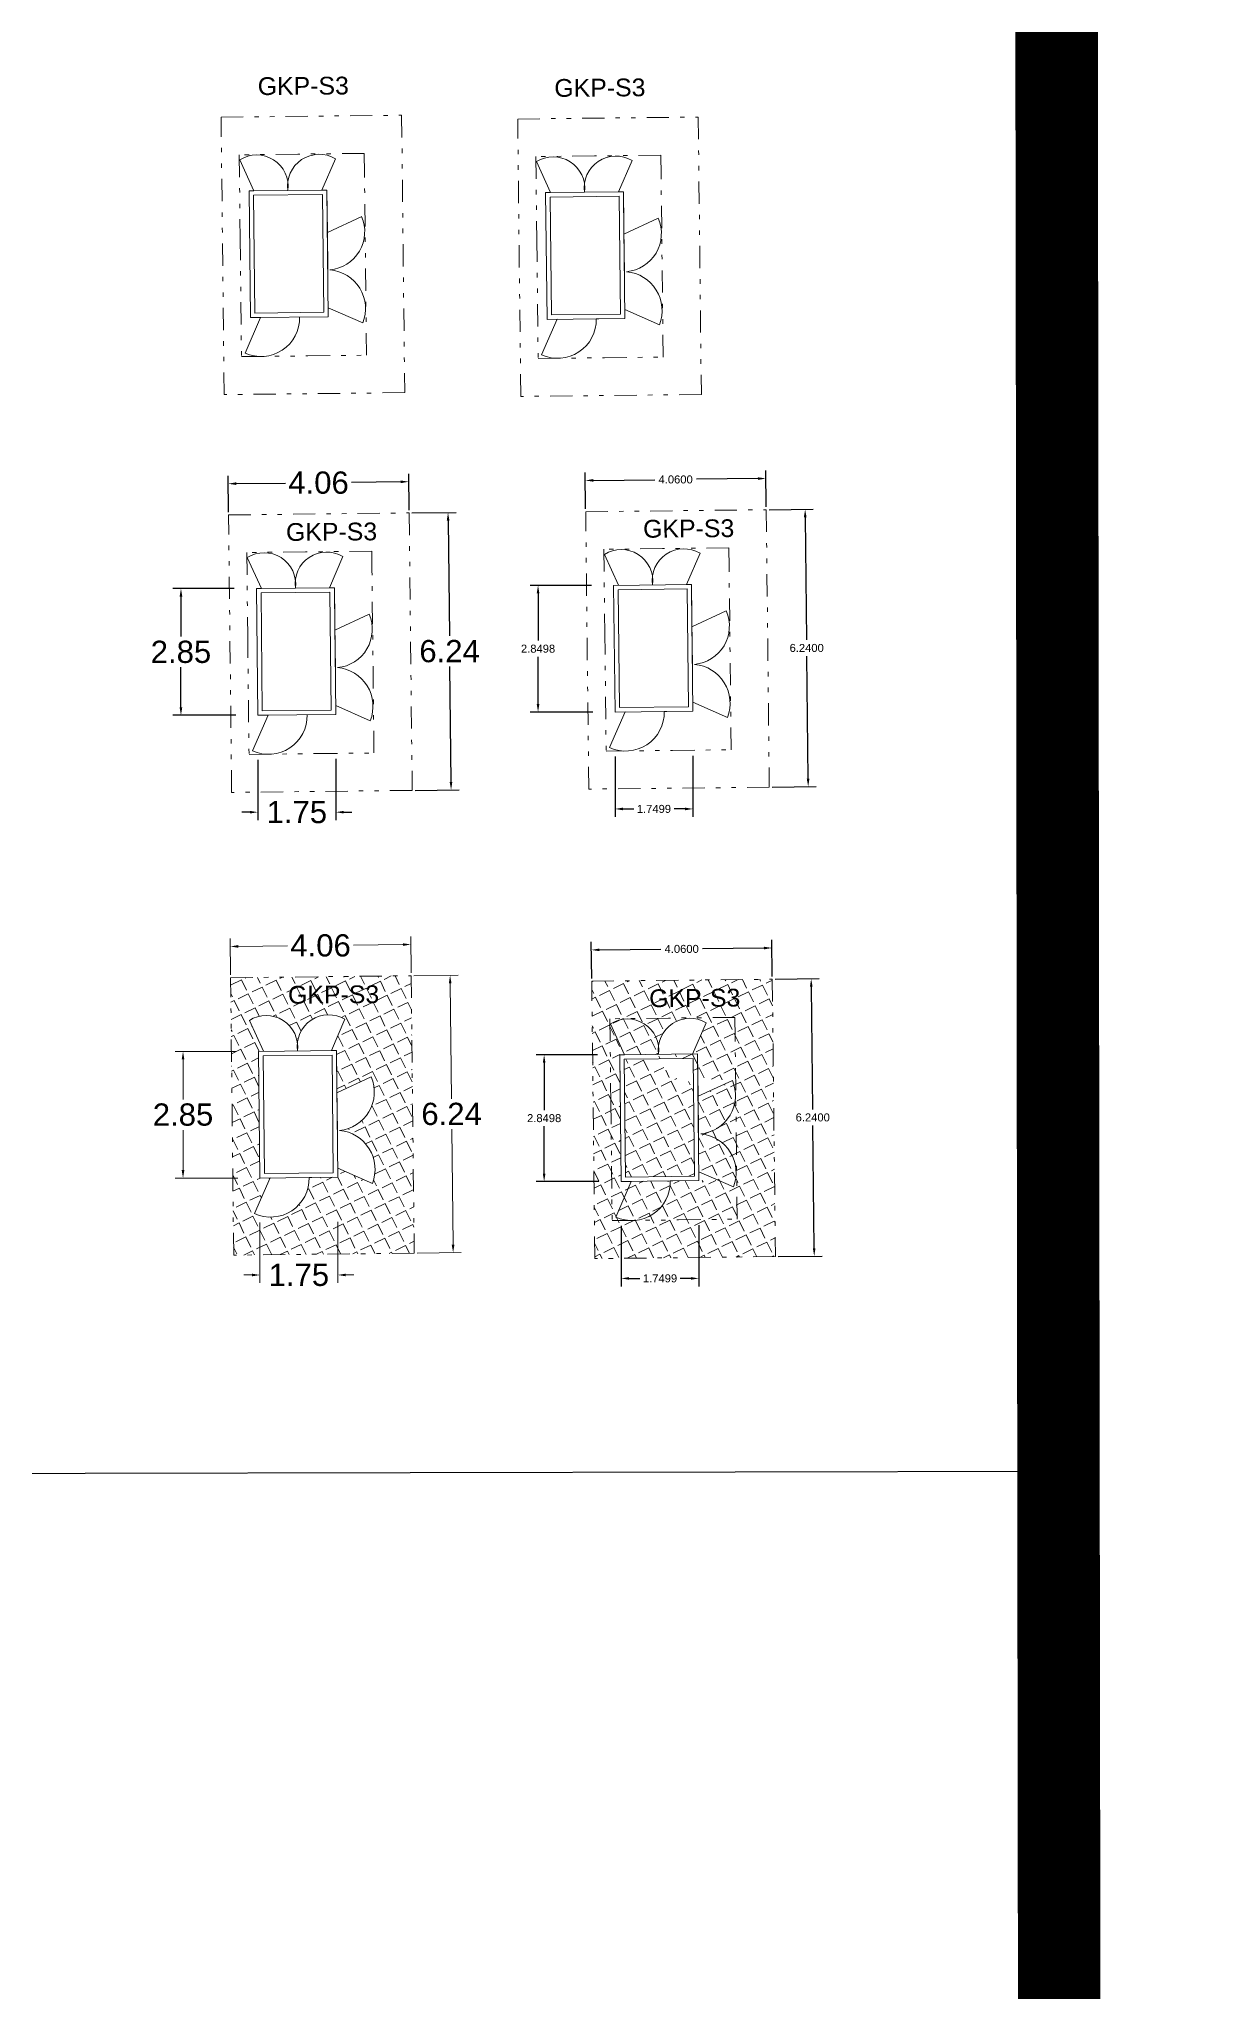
# Model space of a CAD drawing. Header units: metres. Extents: x 342 to 10732, y 11 to 2199.
# Drawn here: x 602.98 to 629.12, y 143.37 to 187.3 of the extents above; entities that cross this region are included whole.
import ezdxf

# ---------------------------------------------------------------- set-up
doc = ezdxf.new("R2010")
doc.units = ezdxf.units.M
doc.linetypes.add('DASHED', pattern=[0.75, 0.5, -0.25])
doc.linetypes.add('DIVIDE', pattern=[1.25, 0.5, -0.25, 0, -0.25, 0, -0.25])
doc.layers.get('Defpoints').update_dxf_attribs({"lineweight": 5})
for name, color, linetype, lineweight in [('01 - Bestaande kabel', 125, 'Continuous', 0), ('01 - Mantelbuis', 6, 'Continuous', 0), ('Aansluiting LS K09', 104, 'DASHED', 0), ('AKA', 7, 'Continuous', 0), ('DEUR', 253, 'Continuous', 0)]:
    doc.layers.add(name, color=color, linetype=linetype, lineweight=lineweight)
doc.layers.add('01 - Station', color=7, linetype='Continuous')
doc.styles.get("Standard").update_dxf_attribs({"font": 'arial.ttf'})
doc.styles.add('TM-0.5', font='', dxfattribs={"height": 0.5})
doc.styles.get('TM-0.5').set_extended_font_data('Arial Nova Light')
doc.dimstyles.get("Standard").update_dxf_attribs({"dimtxt": 0.18, "dimasz": 0.18, "dimexe": 0.18, "dimexo": 0.0625, "dimgap": 0.09, "dimtad": 0, "dimtih": 1, "dimtoh": 1, "dimdec": 4, "dimzin": 0, "dimdsep": 46, "dimtxsty": 'Standard', "dimcen": 0.09, "dimadec": 0, "dimazin": 0, "dimtfac": 1, "dimtdec": 4, "dimtofl": 0, "dimtmove": 0, "dimatfit": 3, "dimfxl": 1, "dimtolj": 1, "dimtzin": 0, "dimarcsym": 0})
pattern_1 = [(206, (0, 0), (0.15310112, -0.31390382), [0.254, -0.09525]), (296, (0, 0), (0.31390382, 0.15310112), [0.254, -0.09525])]

# ---------------------------------------------------------------- blocks, each defined once
blk = doc.blocks.new('AKA-GKP-S3 exc. afm.')
at = {"layer": 'AKA', "color": 114, "linetype": 'DIVIDE', "lineweight": 0, "true_color": 0x139b48}
blk.add_lwpolyline([(1.827, 3.058), (1.895, -3.182), (-2.164, -3.226), (-2.233, 3.013), (1.827, 3.058)], dxfattribs=at)
at = {"layer": 'AKA', "linetype": 'DIVIDE', "lineweight": 0}
blk.add_lwpolyline([(1.036, -2.341), (0.991, 1.755), (0.986, 2.199), (-0.505, 2.183), (-1.824, 2.168), (-1.803, 0.3), (-1.774, -2.372), (-0.281, -2.355)], close=True, dxfattribs=at)
at = {"layer": 'AKA', "linetype": 'Continuous', "lineweight": 0}
for points in [[(0.145, 1.376), (0.177, -1.473), (-1.573, -1.493), (-1.605, 1.357)], [(0.046, 1.275), (0.076, -1.375), (-1.474, -1.392), (-1.504, 1.258)]]:
    blk.add_lwpolyline(points, close=True, dxfattribs=at)
for points in [[(-1.605, 1.357), (-1.495, 1.358)], [(0.145, 1.376), (0.035, 1.375)], [(0.145, 1.376), (0.156, 0.423)], [(0.177, -1.473), (0.174, -1.273)], [(-1.573, -1.493), (-1.343, -1.49)], [(0.177, -1.473), (-0.468, -1.481)]]:
    blk.add_lwpolyline(points, dxfattribs=at)
at = {"layer": 'DEUR', "linetype": 'Continuous', "lineweight": 0}
for points in [[(-1.495, 1.358), (-1.812, 2.054)], [(0.337, 2.078), (0.035, 1.375)], [(0.156, 0.423), (0.928, 0.781)], [(0.156, 0.423), (0.168, -0.424)], [(0.174, -1.273), (0.953, -1.614)], [(-1.343, -1.49), (-1.695, -2.292)]]:
    blk.add_lwpolyline(points, dxfattribs=at)
for centre, radius, start, end in [((-1.434, 1.454), 0.71, 352.9571, 122.1897), ((-0.028, 1.469), 0.71, 59.0759, 188.3085), ((0.133, 0.44), 0.864, 275.4824, 23.2239), ((0.136, -1.294), 0.878, 338.6514, 84.7677), ((-1.335, -1.504), 0.866, 245.4477, 1.5154)]:
    blk.add_arc(centre, radius, start, end, dxfattribs=at)
at = {"lineweight": 0, "insert": (-1.411, 3.911), "char_height": 0.4, "attachment_point": 1, "rotation": 0.4248, "style": 'TM-0.5'}
blk.add_mtext_dynamic_manual_height_columns('GKP-S3', width=5.58023, gutter_width=6.043, heights=[0], dxfattribs=at)
blk = doc.blocks.new('*D135')
at = {"color": 0, "lineweight": -2, "transparency": 16777216}
for p, q in [((615.927, 171.161), (615.927, 169.802)), ((617.676, 171.18), (617.676, 169.802)), ((616.107, 169.982), (616.346, 169.982)), ((617.496, 169.982), (617.257, 169.982))]:
    blk.add_line(p, q, dxfattribs=at)
at = {"color": 0, "transparency": 16777216}
for points in [[(616.107, 170.012), (616.107, 169.952), (615.927, 169.982)], [(617.496, 170.012), (617.496, 169.952), (617.676, 169.982)]]:
    blk.add_solid(points, dxfattribs=at)
at = {"layer": 'Defpoints', "color": 0, "transparency": 16777216}
for p in [(617.676, 172.18), (615.927, 172.161), (617.676, 169.982)]:
    blk.add_point(p, dxfattribs=at)
at = {"color": 0, "transparency": 16777216, "insert": (616.801, 169.982), "char_height": 0.18, "attachment_point": 5}
blk.add_mtext('\\A1;1.7499', dxfattribs=at)
blk = doc.blocks.new('*D136')
at = {"color": 0, "lineweight": -2, "transparency": 16777216}
for p, q in [((615.395, 175.011), (614.016, 175.011)), ((614.196, 174.831), (614.196, 173.768)), ((614.196, 172.341), (614.196, 173.404)), ((615.427, 172.161), (614.016, 172.161))]:
    blk.add_line(p, q, dxfattribs=at)
at = {"color": 0, "transparency": 16777216}
for points in [[(614.166, 174.831), (614.226, 174.831), (614.196, 175.011)], [(614.166, 172.341), (614.226, 172.341), (614.196, 172.161)]]:
    blk.add_solid(points, dxfattribs=at)
at = {"layer": 'Defpoints', "color": 0, "transparency": 16777216}
for p in [(614.196, 175.011), (615.895, 175.011), (615.927, 172.161)]:
    blk.add_point(p, dxfattribs=at)
at = {"color": 0, "transparency": 16777216, "insert": (614.196, 173.586), "char_height": 0.18, "attachment_point": 5}
blk.add_mtext('\\A1;2.8498', dxfattribs=at)
blk = doc.blocks.new('*D137')
at = {"layer": '01 - Station', "color": 0, "lineweight": -2, "transparency": 16777216}
for p, q in [((615.266, 176.73), (615.257, 177.55)), ((619.326, 176.774), (619.317, 177.594)), ((615.439, 177.372), (616.822, 177.387)), ((619.139, 177.412), (617.756, 177.397))]:
    blk.add_line(p, q, dxfattribs=at)
at = {"layer": '01 - Station', "color": 0, "transparency": 16777216}
for points in [[(615.439, 177.402), (615.439, 177.342), (615.259, 177.37)], [(619.138, 177.442), (619.139, 177.382), (619.319, 177.414)]]:
    blk.add_solid(points, dxfattribs=at)
at = {"layer": 'Defpoints', "color": 0, "transparency": 16777216}
for p in [(619.319, 177.414), (615.267, 176.667), (619.326, 176.712)]:
    blk.add_point(p, dxfattribs=at)
at = {"layer": '01 - Station', "color": 0, "transparency": 16777216, "insert": (617.289, 177.392), "char_height": 0.18, "attachment_point": 5}
blk.add_mtext('\\A1;4.0600', dxfattribs=at)
blk = doc.blocks.new('*D138')
at = {"layer": '01 - Station', "color": 0, "lineweight": -2, "transparency": 16777216}
for p, q in [((619.389, 176.713), (620.38, 176.724)), ((620.202, 176.542), (620.233, 173.784)), ((620.267, 170.662), (620.237, 173.42)), ((619.458, 170.473), (620.449, 170.484))]:
    blk.add_line(p, q, dxfattribs=at)
at = {"layer": '01 - Station', "color": 0, "transparency": 16777216}
for points in [[(620.232, 176.542), (620.172, 176.541), (620.2, 176.722)], [(620.297, 170.662), (620.237, 170.662), (620.269, 170.482)]]:
    blk.add_solid(points, dxfattribs=at)
at = {"layer": 'Defpoints', "color": 0, "transparency": 16777216}
for p in [(619.326, 176.712), (619.395, 170.472), (620.269, 170.482)]:
    blk.add_point(p, dxfattribs=at)
at = {"layer": '01 - Station', "color": 0, "transparency": 16777216, "insert": (620.235, 173.602), "char_height": 0.18, "attachment_point": 5}
blk.add_mtext('\\A1;6.2400', dxfattribs=at)
blk = doc.blocks.new('*D72')
at = {"color": 0, "lineweight": -2, "transparency": 16777216}
for p, q in [((310.029, 145.865), (310.029, 144.506)), ((311.779, 145.885), (311.779, 144.506)), ((309.849, 144.686), (309.669, 144.686)), ((311.959, 144.686), (312.139, 144.686))]:
    blk.add_line(p, q, dxfattribs=at)
at = {"color": 0, "transparency": 16777216}
for points in [[(309.849, 144.716), (309.849, 144.656), (310.029, 144.686)], [(311.959, 144.716), (311.959, 144.656), (311.779, 144.686)]]:
    blk.add_solid(points, dxfattribs=at)
at = {"layer": 'Defpoints', "color": 0, "transparency": 16777216}
for p in [(310.029, 146.865), (311.779, 146.885), (311.779, 144.686)]:
    blk.add_point(p, dxfattribs=at)
at = {"color": 0, "lineweight": 0, "transparency": 16777216, "insert": (310.904, 144.686), "char_height": 0.5, "attachment_point": 5, "style": 'TM-0.5'}
blk.add_mtext('\\A1;1.75', dxfattribs=at)
blk = doc.blocks.new('*D71')
at = {"color": 0, "lineweight": -2, "transparency": 16777216}
for p, q in [((309.498, 149.715), (308.119, 149.715)), ((308.299, 149.535), (308.299, 148.635)), ((308.299, 147.045), (308.299, 147.946)), ((309.529, 146.865), (308.119, 146.865))]:
    blk.add_line(p, q, dxfattribs=at)
at = {"color": 0, "transparency": 16777216}
for points in [[(308.269, 149.535), (308.329, 149.535), (308.299, 149.715)], [(308.269, 147.045), (308.329, 147.045), (308.299, 146.865)]]:
    blk.add_solid(points, dxfattribs=at)
at = {"layer": 'Defpoints', "color": 0, "transparency": 16777216}
for p in [(308.299, 149.715), (309.998, 149.715), (310.029, 146.865)]:
    blk.add_point(p, dxfattribs=at)
at = {"color": 0, "lineweight": 0, "transparency": 16777216, "insert": (308.299, 148.29), "char_height": 0.5, "attachment_point": 5, "style": 'TM-0.5'}
blk.add_mtext('\\A1;2.85', dxfattribs=at)
blk = doc.blocks.new('*D70')
at = {"layer": '01 - Station', "color": 0, "lineweight": -2, "transparency": 16777216}
for p, q in [((309.369, 151.434), (309.36, 152.254)), ((309.542, 152.076), (310.647, 152.088)), ((313.242, 152.117), (312.136, 152.105)), ((313.429, 151.479), (313.42, 152.299))]:
    blk.add_line(p, q, dxfattribs=at)
at = {"layer": '01 - Station', "color": 0, "transparency": 16777216}
for points in [[(309.541, 152.106), (309.542, 152.046), (309.362, 152.074)], [(313.241, 152.147), (313.242, 152.087), (313.422, 152.119)]]:
    blk.add_solid(points, dxfattribs=at)
at = {"layer": 'Defpoints', "color": 0, "transparency": 16777216}
for p in [(313.422, 152.119), (309.37, 151.372), (313.429, 151.416)]:
    blk.add_point(p, dxfattribs=at)
at = {"layer": '01 - Station', "color": 0, "lineweight": 0, "transparency": 16777216, "insert": (311.392, 152.096), "char_height": 0.5, "attachment_point": 5, "style": 'TM-0.5'}
blk.add_mtext('\\A1;4.06', dxfattribs=at)
blk = doc.blocks.new('*D69')
at = {"layer": '01 - Station', "color": 0, "lineweight": -2, "transparency": 16777216}
for p, q in [((313.492, 151.417), (314.483, 151.428)), ((314.305, 151.246), (314.334, 148.65)), ((314.37, 145.366), (314.341, 147.962)), ((313.561, 145.177), (314.552, 145.188))]:
    blk.add_line(p, q, dxfattribs=at)
at = {"layer": '01 - Station', "color": 0, "transparency": 16777216}
for points in [[(314.335, 151.246), (314.275, 151.246), (314.303, 151.426)], [(314.4, 145.367), (314.34, 145.366), (314.372, 145.186)]]:
    blk.add_solid(points, dxfattribs=at)
at = {"layer": 'Defpoints', "color": 0, "transparency": 16777216}
for p in [(313.429, 151.416), (313.498, 145.177), (314.372, 145.186)]:
    blk.add_point(p, dxfattribs=at)
at = {"layer": '01 - Station', "color": 0, "lineweight": 0, "transparency": 16777216, "insert": (314.338, 148.306), "char_height": 0.5, "attachment_point": 5, "style": 'TM-0.5'}
blk.add_mtext('\\A1;6.24', dxfattribs=at)
blk = doc.blocks.new('*D139')
at = {"layer": '01 - Station', "color": 0, "lineweight": -2, "transparency": 16777216}
for p, q in [((586.634, 172.628), (586.634, 173.385)), ((586.814, 173.205), (588.24, 173.205)), ((590.376, 173.205), (588.876, 173.205)), ((590.556, 172.628), (590.556, 173.385))]:
    blk.add_line(p, q, dxfattribs=at)
at = {"layer": '01 - Station', "color": 0, "transparency": 16777216}
for points in [[(586.814, 173.235), (586.814, 173.175), (586.634, 173.205)], [(590.376, 173.235), (590.376, 173.175), (590.556, 173.205)]]:
    blk.add_solid(points, dxfattribs=at)
at = {"layer": 'Defpoints', "color": 0, "transparency": 16777216}
for p in [(590.556, 173.205), (586.634, 172.566), (590.556, 172.566)]:
    blk.add_point(p, dxfattribs=at)
at = {"layer": '01 - Station', "color": 0, "transparency": 16777216, "insert": (588.558, 173.205), "char_height": 25, "attachment_point": 5}
blk.add_mtext('\\A1;{\\H0.0044x;\\P3.9220}', dxfattribs=at)
blk = doc.blocks.new('*D140')
at = {"layer": '01 - Station', "color": 0, "lineweight": -2, "transparency": 16777216}
for p, q in [((590.618, 172.566), (591.54, 172.566)), ((591.36, 172.386), (591.36, 170.424)), ((591.36, 168.17), (591.36, 170.132)), ((590.618, 167.99), (591.54, 167.99))]:
    blk.add_line(p, q, dxfattribs=at)
at = {"layer": '01 - Station', "color": 0, "transparency": 16777216}
for points in [[(591.33, 172.386), (591.39, 172.386), (591.36, 172.566)], [(591.33, 168.17), (591.39, 168.17), (591.36, 167.99)]]:
    blk.add_solid(points, dxfattribs=at)
at = {"layer": 'Defpoints', "color": 0, "transparency": 16777216}
for p in [(590.556, 172.566), (591.36, 172.566), (590.556, 167.99)]:
    blk.add_point(p, dxfattribs=at)
at = {"layer": '01 - Station', "color": 0, "transparency": 16777216, "insert": (591.36, 170.278), "char_height": 25, "attachment_point": 5}
blk.add_mtext('\\A1;{\\H0.0044x;4.5760}', dxfattribs=at)
blk = doc.blocks.new('*D126')
at = {"color": 0, "lineweight": -2, "transparency": 16777216}
for p, q in [((616.063, 160.602), (616.063, 159.243)), ((617.813, 160.621), (617.813, 159.243)), ((616.243, 159.423), (616.482, 159.423)), ((617.633, 159.423), (617.393, 159.423))]:
    blk.add_line(p, q, dxfattribs=at)
at = {"color": 0, "transparency": 16777216}
for points in [[(616.243, 159.453), (616.243, 159.393), (616.063, 159.423)], [(617.633, 159.453), (617.633, 159.393), (617.813, 159.423)]]:
    blk.add_solid(points, dxfattribs=at)
at = {"layer": 'Defpoints', "color": 0, "transparency": 16777216}
for p in [(616.063, 161.602), (617.813, 161.621), (617.813, 159.423)]:
    blk.add_point(p, dxfattribs=at)
at = {"color": 0, "transparency": 16777216, "insert": (616.938, 159.423), "char_height": 0.18, "attachment_point": 5}
blk.add_mtext('\\A1;1.7499', dxfattribs=at)
blk = doc.blocks.new('*D127')
at = {"color": 0, "lineweight": -2, "transparency": 16777216}
for p, q in [((615.531, 164.452), (614.153, 164.452)), ((614.333, 164.272), (614.333, 163.209)), ((614.333, 161.782), (614.333, 162.845)), ((615.563, 161.602), (614.153, 161.602))]:
    blk.add_line(p, q, dxfattribs=at)
at = {"color": 0, "transparency": 16777216}
for points in [[(614.303, 164.272), (614.363, 164.272), (614.333, 164.452)], [(614.303, 161.782), (614.363, 161.782), (614.333, 161.602)]]:
    blk.add_solid(points, dxfattribs=at)
at = {"layer": 'Defpoints', "color": 0, "transparency": 16777216}
for p in [(614.333, 164.452), (616.031, 164.452), (616.063, 161.602)]:
    blk.add_point(p, dxfattribs=at)
at = {"color": 0, "transparency": 16777216, "insert": (614.333, 163.027), "char_height": 0.18, "attachment_point": 5}
blk.add_mtext('\\A1;2.8498', dxfattribs=at)
blk = doc.blocks.new('*D128')
at = {"layer": '01 - Station', "color": 0, "lineweight": -2, "transparency": 16777216}
for p, q in [((615.402, 166.171), (615.393, 166.991)), ((619.462, 166.216), (619.453, 167.035)), ((615.575, 166.813), (616.958, 166.828)), ((619.275, 166.853), (617.892, 166.838))]:
    blk.add_line(p, q, dxfattribs=at)
at = {"layer": '01 - Station', "color": 0, "transparency": 16777216}
for points in [[(615.575, 166.843), (615.575, 166.783), (615.395, 166.811)], [(619.274, 166.883), (619.275, 166.823), (619.455, 166.855)]]:
    blk.add_solid(points, dxfattribs=at)
at = {"layer": 'Defpoints', "color": 0, "transparency": 16777216}
for p in [(619.455, 166.855), (615.403, 166.108), (619.463, 166.153)]:
    blk.add_point(p, dxfattribs=at)
at = {"layer": '01 - Station', "color": 0, "transparency": 16777216, "insert": (617.425, 166.833), "char_height": 0.18, "attachment_point": 5}
blk.add_mtext('\\A1;4.0600', dxfattribs=at)
blk = doc.blocks.new('*D129')
at = {"layer": '01 - Station', "color": 0, "lineweight": -2, "transparency": 16777216}
for p, q in [((619.525, 166.154), (620.516, 166.165)), ((620.338, 165.983), (620.369, 163.225)), ((620.403, 160.103), (620.373, 162.861)), ((619.594, 159.914), (620.585, 159.925))]:
    blk.add_line(p, q, dxfattribs=at)
at = {"layer": '01 - Station', "color": 0, "transparency": 16777216}
for points in [[(620.368, 165.983), (620.308, 165.982), (620.336, 166.163)], [(620.433, 160.103), (620.373, 160.103), (620.405, 159.923)]]:
    blk.add_solid(points, dxfattribs=at)
at = {"layer": 'Defpoints', "color": 0, "transparency": 16777216}
for p in [(619.463, 166.153), (619.531, 159.913), (620.405, 159.923)]:
    blk.add_point(p, dxfattribs=at)
at = {"layer": '01 - Station', "color": 0, "transparency": 16777216, "insert": (620.371, 163.043), "char_height": 0.18, "attachment_point": 5}
blk.add_mtext('\\A1;6.2400', dxfattribs=at)
blk = doc.blocks.new('*D76')
at = {"color": 0, "lineweight": -2, "transparency": 16777216}
for p, q in [((607.944, 160.68), (607.944, 159.32)), ((609.694, 160.699), (609.694, 159.32)), ((607.764, 159.5), (607.584, 159.5)), ((609.874, 159.5), (610.054, 159.5))]:
    blk.add_line(p, q, dxfattribs=at)
at = {"color": 0, "transparency": 16777216}
for points in [[(607.764, 159.53), (607.764, 159.47), (607.944, 159.5)], [(609.874, 159.53), (609.874, 159.47), (609.694, 159.5)]]:
    blk.add_solid(points, dxfattribs=at)
at = {"layer": 'Defpoints', "color": 0, "transparency": 16777216}
for p in [(607.944, 161.68), (609.694, 161.699), (609.694, 159.5)]:
    blk.add_point(p, dxfattribs=at)
at = {"color": 0, "transparency": 16777216, "insert": (608.819, 159.5), "char_height": 0.5, "attachment_point": 5, "style": 'TM-0.5'}
blk.add_mtext('\\A1;1.75', dxfattribs=at)
blk = doc.blocks.new('*D77')
at = {"color": 0, "lineweight": -2, "transparency": 16777216}
for p, q in [((607.412, 164.529), (606.034, 164.529)), ((606.214, 164.349), (606.214, 163.449)), ((606.214, 161.86), (606.214, 162.76)), ((607.444, 161.68), (606.034, 161.68))]:
    blk.add_line(p, q, dxfattribs=at)
at = {"color": 0, "transparency": 16777216}
for points in [[(606.184, 164.349), (606.244, 164.349), (606.214, 164.529)], [(606.184, 161.86), (606.244, 161.86), (606.214, 161.68)]]:
    blk.add_solid(points, dxfattribs=at)
at = {"layer": 'Defpoints', "color": 0, "transparency": 16777216}
for p in [(606.214, 164.529), (607.912, 164.529), (607.944, 161.68)]:
    blk.add_point(p, dxfattribs=at)
at = {"color": 0, "transparency": 16777216, "insert": (606.214, 163.105), "char_height": 0.5, "attachment_point": 5, "style": 'TM-0.5'}
blk.add_mtext('\\A1;2.85', dxfattribs=at)
blk = doc.blocks.new('*D78')
at = {"layer": '01 - Station', "color": 0, "lineweight": -2, "transparency": 16777216}
for p, q in [((607.283, 166.248), (607.274, 167.068)), ((611.156, 166.931), (610.05, 166.919)), ((611.343, 166.293), (611.334, 167.113)), ((607.456, 166.89), (608.562, 166.902))]:
    blk.add_line(p, q, dxfattribs=at)
at = {"layer": '01 - Station', "color": 0, "transparency": 16777216}
for points in [[(607.456, 166.92), (607.457, 166.86), (607.276, 166.888)], [(611.156, 166.961), (611.156, 166.901), (611.336, 166.933)]]:
    blk.add_solid(points, dxfattribs=at)
at = {"layer": 'Defpoints', "color": 0, "transparency": 16777216}
for p in [(611.336, 166.933), (607.284, 166.186), (611.344, 166.23)]:
    blk.add_point(p, dxfattribs=at)
at = {"layer": '01 - Station', "color": 0, "transparency": 16777216, "insert": (609.306, 166.91), "char_height": 0.5, "attachment_point": 5, "style": 'TM-0.5'}
blk.add_mtext('\\A1;4.06', dxfattribs=at)
blk = doc.blocks.new('*D79')
at = {"layer": '01 - Station', "color": 0, "lineweight": -2, "transparency": 16777216}
for p, q in [((611.406, 166.231), (612.398, 166.242)), ((612.22, 166.06), (612.248, 163.465)), ((612.285, 160.181), (612.256, 162.776)), ((611.475, 159.992), (612.467, 160.003))]:
    blk.add_line(p, q, dxfattribs=at)
at = {"layer": '01 - Station', "color": 0, "transparency": 16777216}
for points in [[(612.25, 166.06), (612.19, 166.06), (612.218, 166.24)], [(612.315, 160.181), (612.255, 160.18), (612.287, 160.001)]]:
    blk.add_solid(points, dxfattribs=at)
at = {"layer": 'Defpoints', "color": 0, "transparency": 16777216}
for p in [(611.344, 166.23), (611.413, 159.991), (612.287, 160.001)]:
    blk.add_point(p, dxfattribs=at)
at = {"layer": '01 - Station', "color": 0, "transparency": 16777216, "insert": (612.252, 163.12), "char_height": 0.5, "attachment_point": 5, "style": 'TM-0.5'}
blk.add_mtext('\\A1;6.24', dxfattribs=at)
blk = doc.blocks.new('*D130')
at = {"layer": '01 - Station', "color": 0, "lineweight": -2, "transparency": 16777216}
for p, q in [((586.603, 163.665), (586.603, 164.418)), ((590.525, 163.665), (590.525, 164.418)), ((586.783, 164.238), (588.246, 164.238)), ((590.345, 164.238), (588.882, 164.238))]:
    blk.add_line(p, q, dxfattribs=at)
at = {"layer": '01 - Station', "color": 0, "transparency": 16777216}
for points in [[(586.783, 164.268), (586.783, 164.208), (586.603, 164.238)], [(590.345, 164.268), (590.345, 164.208), (590.525, 164.238)]]:
    blk.add_solid(points, dxfattribs=at)
at = {"layer": 'Defpoints', "color": 0, "transparency": 16777216}
for p in [(590.525, 164.238), (586.603, 163.602), (590.525, 163.602)]:
    blk.add_point(p, dxfattribs=at)
at = {"layer": '01 - Station', "color": 0, "transparency": 16777216, "insert": (588.564, 164.238), "char_height": 25, "attachment_point": 5}
blk.add_mtext('\\A1;{\\H0.0044x;3.9220}', dxfattribs=at)
blk = doc.blocks.new('*D131')
at = {"layer": '01 - Station', "color": 0, "lineweight": -2, "transparency": 16777216}
for p, q in [((590.587, 163.602), (591.509, 163.602)), ((591.329, 163.422), (591.329, 161.46)), ((591.329, 159.206), (591.329, 161.168)), ((590.587, 159.026), (591.509, 159.026))]:
    blk.add_line(p, q, dxfattribs=at)
at = {"layer": '01 - Station', "color": 0, "transparency": 16777216}
for points in [[(591.299, 163.422), (591.359, 163.422), (591.329, 163.602)], [(591.299, 159.206), (591.359, 159.206), (591.329, 159.026)]]:
    blk.add_solid(points, dxfattribs=at)
at = {"layer": 'Defpoints', "color": 0, "transparency": 16777216}
for p in [(590.525, 163.602), (591.329, 163.602), (590.525, 159.026)]:
    blk.add_point(p, dxfattribs=at)
at = {"layer": '01 - Station', "color": 0, "transparency": 16777216, "insert": (591.329, 161.314), "char_height": 25, "attachment_point": 5}
blk.add_mtext('\\A1;{\\H0.0044x;4.5760}', dxfattribs=at)
blk = doc.blocks.new('AKA-GKP-S3 extr. afm.')
at = {"layer": 'AKA', "color": 114, "linetype": 'DIVIDE', "lineweight": 0, "true_color": 0x139b48}
blk.add_lwpolyline([(313.42926, 151.41635), (313.49818, 145.17673), (309.43843, 145.13189), (309.36951, 151.37151), (313.42926, 151.41635)], dxfattribs=at)
at = {"layer": 'AKA', "linetype": 'DIVIDE', "lineweight": 0}
blk.add_lwpolyline([(312.6388, 146.01763), (312.59356, 150.11314), (312.58866, 150.55736), (311.09725, 150.54088), (309.77883, 150.52632), (309.79946, 148.65853), (309.82897, 145.9866), (311.32185, 146.00309)], close=True, dxfattribs=at)
at = {"layer": 'AKA', "linetype": 'Continuous', "lineweight": 0}
for points in [[(311.74784, 149.73464), (311.77932, 146.88481), (310.02942, 146.86548), (309.99795, 149.71531)], [(311.64895, 149.63354), (311.67822, 146.9837), (310.12831, 146.96658), (310.09905, 149.61642)]]:
    blk.add_lwpolyline(points, close=True, dxfattribs=at)
for points in [[(309.99795, 149.71531), (310.10794, 149.71653)], [(311.74784, 149.73464), (311.63785, 149.73342)], [(311.74784, 149.73464), (311.75837, 148.7817)], [(310.02942, 146.86548), (310.25941, 146.86802)], [(311.77932, 146.88481), (311.13436, 146.87769)], [(311.77932, 146.88481), (311.77711, 147.0848)]]:
    blk.add_lwpolyline(points, dxfattribs=at)
at = {"layer": 'DEUR', "linetype": 'Continuous', "lineweight": 0}
for points in [[(310.10794, 149.71653), (309.79053, 150.41257)], [(311.93981, 150.43631), (311.63785, 149.73342)], [(311.75837, 148.7817), (312.53037, 149.13946)], [(311.75837, 148.7817), (311.77068, 147.93478)], [(310.25941, 146.86802), (309.90813, 146.06663)], [(311.77711, 147.0848), (312.55598, 146.74442)]]:
    blk.add_lwpolyline(points, dxfattribs=at)
for centre, radius, start, end in [((310.16858, 149.81199), 0.70966, 352.957146, 122.189729), ((311.57511, 149.82752), 0.70966, 59.075871, 188.308454), ((311.73593, 148.79857), 0.86449, 275.482414, 23.223919), ((311.73848, 147.06396), 0.87773, 338.651367, 84.767731), ((310.26817, 146.85477), 0.86648, 245.44771, 1.515435)]:
    blk.add_arc(centre, radius, start, end, dxfattribs=at)
at = {"lineweight": 0, "insert": (310.65878, 151.18676), "char_height": 0.4, "attachment_point": 1, "rotation": 0.424772, "style": 'TM-0.5'}
blk.add_mtext_dynamic_manual_height_columns('GKP-S3', width=5.5802319, gutter_width=6.04269, heights=[0], dxfattribs=at)
at = {"lineweight": 0}
dim = blk.add_linear_dim(base=(308.29933, 149.71531), p1=(310.02942, 146.86548), p2=(309.99795, 149.71531), angle=90, dimstyle='Standard', override={"dimexo": 0.5}, dxfattribs=at)
dim.commit()
dim.dimension.update_dxf_attribs({"geometry": '*D71', "text_midpoint": (308.29933, 148.2904)})
dim = blk.add_linear_dim(base=(311.77932, 144.68622), p1=(310.02942, 146.86548), p2=(311.77932, 146.88481), dimstyle='Standard', override={"dimexo": 1}, dxfattribs=at)
dim.commit()
dim.dimension.update_dxf_attribs({"geometry": '*D72', "text_midpoint": (310.90437, 144.68622)})
at = {"layer": '01 - Station', "lineweight": 0}
for p1, p2, distance, picture, middle in [((309.36951, 151.37151), (313.42926, 151.41635), 0.70246, '*D70', (311.39163, 152.09635)), ((313.42926, 151.41635), (313.49818, 145.17673), 0.87401, '*D69', (314.33768, 148.30619))]:
    dim = blk.add_aligned_dim(p1=p1, p2=p2, distance=distance, dimstyle='Standard', dxfattribs=at)
    dim.commit()
    dim.dimension.update_dxf_attribs({"geometry": picture, "text_midpoint": middle})
blk = doc.blocks.new('AKA-GKP-S3 ZRO')
at = {"layer": '01 - Mantelbuis', "transparency": 33554687}
h = blk.add_hatch(dxfattribs=at)
h.set_pattern_fill('ANGLE', color=256, scale=0.05, angle=206)
h.set_pattern_definition(pattern_1)
h.paths.add_polyline_path([(2.22045, 3.14437), (-1.8393, 3.09953), (-1.77039, -3.14009), (2.28937, -3.09525)])
h.paths.add_polyline_path([(0.73099, 2.16433), (0.42903, 1.46145), (0.53903, 1.46266), (0.54955, 0.50972), (1.32155, 0.86748, -0.50810555), (0.60971, -0.33395, -0.49921572), (1.34717, -1.52755), (0.56829, -1.18718), (0.5705, -1.38717), (-0.07446, -1.39429, -0.55469542), (-1.30069, -2.20534), (-0.94941, -1.40395), (-1.17939, -1.40649), (-1.21087, 1.44333), (-1.10087, 1.44455), (-1.41829, 2.14059, -0.54228514), (-0.33801, 1.64256, -0.54228514)], flags=16)
h.paths.add_polyline_path([(0.44014, 1.36156), (0.4694, -1.28828), (-1.0805, -1.30539), (-1.10977, 1.34444)], flags=0)
h.paths.add_polyline_path([(-0.6748, 2.27987), (1.4583, 2.29569), (1.4518, 3.17152), (-0.68129, 3.1557)], flags=9)
at = {"layer": 'AKA', "color": 114, "linetype": 'DIVIDE', "true_color": 0x139b48}
blk.add_lwpolyline([(2.22045, 3.14437), (2.28937, -3.09525), (-1.77039, -3.14009), (-1.8393, 3.09953), (2.22045, 3.14437)], dxfattribs=at)
at = {"layer": 'AKA', "linetype": 'Continuous'}
for points in [[(0.53903, 1.46266), (0.5705, -1.38717), (-1.17939, -1.40649), (-1.21087, 1.44333)], [(0.44014, 1.36156), (0.4694, -1.28828), (-1.0805, -1.30539), (-1.10977, 1.34444)]]:
    blk.add_lwpolyline(points, close=True, dxfattribs=at)
for points in [[(-1.21087, 1.44333), (-1.10087, 1.44455)], [(0.53903, 1.46266), (0.42903, 1.46145)], [(0.53903, 1.46266), (0.54955, 0.50972)], [(0.5705, -1.38717), (0.56829, -1.18718)], [(-1.17939, -1.40649), (-0.94941, -1.40395)], [(0.5705, -1.38717), (-0.07446, -1.39429)]]:
    blk.add_lwpolyline(points, dxfattribs=at)
at = {"layer": 'DEUR', "linetype": 'Continuous'}
for points in [[(-1.10087, 1.44455), (-1.41829, 2.14059)], [(0.73099, 2.16433), (0.42903, 1.46145)], [(0.54955, 0.50972), (1.32155, 0.86748)], [(0.54955, 0.50972), (0.56187, -0.3372)], [(0.56829, -1.18718), (1.34717, -1.52755)], [(-0.94941, -1.40395), (-1.30069, -2.20534)]]:
    blk.add_lwpolyline(points, dxfattribs=at)
for centre, radius, start, end in [((-1.04023, 1.54001), 0.70966, 352.957146, 122.189729), ((0.3663, 1.55554), 0.70966, 59.075871, 188.308454), ((0.52711, 0.52659), 0.86449, 275.482414, 23.223919), ((0.52966, -1.20802), 0.87773, 338.651367, 84.767731), ((-0.94064, -1.4172), 0.86648, 245.44771, 1.515435)]:
    blk.add_arc(centre, radius, start, end, dxfattribs=at)
at = {"insert": (-0.55003, 2.91478), "char_height": 0.4, "attachment_point": 1, "rotation": 0.424772, "style": 'TM-0.5'}
blk.add_mtext_dynamic_manual_height_columns('GKP-S3', width=5.5802319, gutter_width=6.04269, heights=[0], dxfattribs=at)
dim = blk.add_linear_dim(base=(-2.90948, 1.44333), p1=(-1.17939, -1.40649), p2=(-1.21087, 1.44333), angle=90, dimstyle='Standard', override={"dimexo": 0.5})
dim.commit()
dim.dimension.update_dxf_attribs({"geometry": '*D77', "text_midpoint": (-2.90948, 0.01842), "insert": (-609.12328, -163.08612)})
dim = blk.add_linear_dim(base=(0.5705, -3.58576), p1=(-1.17939, -1.40649), p2=(0.5705, -1.38717), dimstyle='Standard', override={"dimexo": 1})
dim.commit()
dim.dimension.update_dxf_attribs({"geometry": '*D76', "text_midpoint": (-0.30444, -3.58576), "insert": (-609.12328, -163.08612)})
at = {"layer": '01 - Station'}
for p1, p2, distance, picture, middle in [((-1.8393, 3.09953), (2.22045, 3.14437), 0.70246, '*D78', (0.18281, 3.82437)), ((2.22045, 3.14437), (2.28937, -3.09525), 0.87401, '*D79', (3.12887, 0.03422))]:
    dim = blk.add_aligned_dim(p1=p1, p2=p2, distance=distance, dimstyle='Standard', dxfattribs=at)
    dim.commit()
    dim.dimension.update_dxf_attribs({"geometry": picture, "text_midpoint": middle, "insert": (-609.12328, -163.08612)})

msp = doc.modelspace()

# ---------------------------------------------------------------- hatches: boundary and pattern name
at = {"layer": '01 - Mantelbuis', "transparency": 33554687}
h = msp.add_hatch(dxfattribs=at)
h.set_pattern_fill('ANGLE', color=256, scale=0.05, angle=206)
h.set_pattern_definition(pattern_1)
h.paths.add_polyline_path([(615.40276, 166.10819), (615.47167, 159.86857), (619.53143, 159.91341), (619.46251, 166.15303)])
h.paths.add_polyline_path([(617.97305, 165.17298, 1.660798), (617.90674, 163.92032), (618.56361, 163.87613), (617.79161, 163.51837), (617.81035, 161.82148), (618.25676, 161.6264), (617.1676, 161.61437), (616.06267, 161.60216), (616.02845, 164.70042), (616.14119, 164.4532), (617.67109, 164.4701)], flags=16)
h.paths.add_polyline_path([(617.6822, 164.37022), (617.71146, 161.72038), (616.16156, 161.70326), (616.13229, 164.3531)], flags=16)
h.paths.add_polyline_path([(616.56726, 165.28853), (618.70036, 165.30434), (618.69386, 166.18017), (616.56077, 166.16436)], flags=9)

# ---------------------------------------------------------------- linework, layer by layer
at = {"layer": '01 - Station'}
msp.add_lwpolyline([(487.1011, 154.80314), (625.93288, 155.0843)], dxfattribs=at)
at = {"layer": 'Aansluiting LS K09', "linetype": 'Continuous', "const_width": 1.85405}
msp.add_lwpolyline([(625.83441, 202.21375), (625.96561, 101.90626), (487.00588, 101.72451), (487.00544, 202.03458), (625.83441, 202.21375)], dxfattribs=at)
at = {"layer": 'AKA', "color": 114, "linetype": 'DIVIDE', "true_color": 0x139b48}
for points in [[(617.79764, 185.54413), (617.86656, 179.30451), (613.80681, 179.25967), (613.73789, 185.49929), (617.79764, 185.54413)], [(619.32638, 176.71195), (619.3953, 170.47233), (615.33554, 170.42749), (615.26663, 176.66711), (619.32638, 176.71195)], [(619.46251, 166.15303), (619.53143, 159.91341), (615.47167, 159.86857), (615.40276, 166.10819), (619.46251, 166.15303)]]:
    msp.add_lwpolyline(points, dxfattribs=at)
at = {"layer": 'AKA', "linetype": 'DIVIDE'}
for points in [[(617.00718, 180.14541), (616.96194, 184.24092), (616.95704, 184.68514), (615.46563, 184.66866), (614.14721, 184.6541), (614.16784, 182.78631), (614.19735, 180.11438), (615.69023, 180.13087)], [(618.53592, 171.31323), (618.49068, 175.40874), (618.48578, 175.85295), (616.99437, 175.83648), (615.67595, 175.82192), (615.69658, 173.95413), (615.72609, 171.2822), (617.21896, 171.29869)], [(618.67204, 160.75431), (618.62681, 164.84982), (618.6219, 165.29403), (617.1305, 165.27756), (615.81208, 165.263), (615.83271, 163.39521), (615.86222, 160.72328), (617.35509, 160.73977)]]:
    msp.add_lwpolyline(points, close=True, dxfattribs=at)
at = {"layer": 'AKA', "linetype": 'Continuous'}
for points in [[(616.11622, 183.86242), (616.1477, 181.01259), (614.3978, 180.99327), (614.36633, 183.84309)], [(616.01733, 183.76132), (616.0466, 181.11148), (614.49669, 181.09436), (614.46743, 183.7442)], [(617.64496, 175.03024), (617.67643, 172.18041), (615.92654, 172.16108), (615.89507, 175.01091)], [(617.54607, 174.92914), (617.57534, 172.2793), (616.02543, 172.26218), (615.99616, 174.91202)], [(617.78109, 164.47132), (617.81256, 161.62149), (616.06267, 161.60216), (616.03119, 164.45199)], [(617.6822, 164.37022), (617.71146, 161.72038), (616.16156, 161.70326), (616.13229, 164.3531)]]:
    msp.add_lwpolyline(points, close=True, dxfattribs=at)
for points in [[(614.36633, 183.84309), (614.47632, 183.84431)], [(616.11622, 183.86242), (616.00623, 183.8612)], [(616.11622, 183.86242), (616.12675, 182.90948)], [(614.3978, 180.99327), (614.62779, 180.99581)], [(616.1477, 181.01259), (615.50274, 181.00547)], [(616.1477, 181.01259), (616.14549, 181.21258)], [(615.89507, 175.01091), (616.00506, 175.01212)], [(617.64496, 175.03024), (617.53497, 175.02902)], [(617.64496, 175.03024), (617.65548, 174.07729)], [(617.67643, 172.18041), (617.03147, 172.17329)], [(617.67643, 172.18041), (617.67423, 172.3804)], [(615.92654, 172.16108), (616.15653, 172.16362)], [(616.03119, 164.45199), (616.14119, 164.4532)], [(617.78109, 164.47132), (617.67109, 164.4701)], [(617.78109, 164.47132), (617.79161, 163.51837)], [(617.81256, 161.62149), (617.81035, 161.82148)], [(616.06267, 161.60216), (616.29266, 161.6047)], [(617.81256, 161.62149), (617.1676, 161.61437)]]:
    msp.add_lwpolyline(points, dxfattribs=at)
at = {"layer": 'DEUR', "linetype": 'Continuous'}
for points in [[(614.47632, 183.84431), (614.15891, 184.54035)], [(616.30819, 184.56409), (616.00623, 183.8612)], [(616.12675, 182.90948), (616.89875, 183.26724)], [(616.12675, 182.90948), (616.13906, 182.06256)], [(614.62779, 180.99581), (614.27651, 180.19441)], [(616.14549, 181.21258), (616.92436, 180.87221)], [(616.00506, 175.01212), (615.68765, 175.70817)], [(617.83693, 175.7319), (617.53497, 175.02902)], [(617.65548, 174.07729), (618.42749, 174.43505)], [(617.65548, 174.07729), (617.6678, 173.23037)], [(617.67423, 172.3804), (618.4531, 172.04002)], [(616.15653, 172.16362), (615.80525, 171.36223)], [(617.97305, 165.17298), (617.67109, 164.4701)], [(616.14119, 164.4532), (615.82378, 165.14925)], [(617.79161, 163.51837), (618.56361, 163.87613)], [(617.79161, 163.51837), (617.80393, 162.67145)], [(617.81035, 161.82148), (618.58923, 161.4811)], [(616.29266, 161.6047), (615.94138, 160.80331)]]:
    msp.add_lwpolyline(points, dxfattribs=at)
for centre, radius, start, end in [((614.53696, 183.93977), 0.70966, 352.957146, 122.189729), ((615.94349, 183.9553), 0.70966, 59.075871, 188.308454), ((616.10431, 182.92635), 0.86449, 275.482414, 23.223919), ((616.10686, 181.19174), 0.87773, 338.651367, 84.767731), ((614.63655, 180.98255), 0.86648, 245.44771, 1.515435), ((616.0657, 175.10759), 0.70966, 352.957146, 122.189729), ((617.47223, 175.12312), 0.70966, 59.075871, 188.308454), ((617.63305, 174.09416), 0.86449, 275.482414, 23.223919), ((617.6356, 172.35955), 0.87773, 338.651367, 84.767731), ((616.16529, 172.15037), 0.86648, 245.44771, 1.515435), ((616.20183, 164.54867), 0.70966, 352.957146, 122.189729), ((617.60836, 164.5642), 0.70966, 59.075871, 188.308454), ((617.76917, 163.53524), 0.86449, 275.482414, 23.223919), ((617.77172, 161.80063), 0.87773, 338.651367, 84.767731), ((616.30142, 161.59145), 0.86648, 245.44771, 1.515435)]:
    msp.add_arc(centre, radius, start, end, dxfattribs=at)

# ---------------------------------------------------------------- block references
at = {"layer": '01 - Bestaande kabel'}
msp.add_blockref('AKA-GKP-S3 ZRO', (609.12328, 163.08612), dxfattribs=at)
at = {"layer": '01 - Station'}
for name, p in [('AKA-GKP-S3 exc. afm.', (609.30246, 182.52677)), ('AKA-GKP-S3 extr. afm.', (297.86867, 25.22265))]:
    msp.add_blockref(name, p, dxfattribs=at)

# ---------------------------------------------------------------- texts
at = {"char_height": 0.4, "attachment_point": 1, "rotation": 0.424772, "style": 'TM-0.5'}
for insert in [(614.55968, 186.39722), (616.5559, 176.48236), (616.69203, 165.92344)]:
    msp.add_mtext_dynamic_manual_height_columns('GKP-S3', width=5.5802319, gutter_width=6.04269, heights=[0], dxfattribs=dict(at, insert=insert))

# ---------------------------------------------------------------- dimensions: what is measured, and where the dimension line sits
for base, p1, p2, picture, middle in [((614.19645, 175.01091), (615.92654, 172.16108), (615.89507, 175.01091), '*D136', (614.19645, 173.586)), ((614.33258, 164.45199), (616.06267, 161.60216), (616.03119, 164.45199), '*D127', (614.33258, 163.02708))]:
    dim = msp.add_linear_dim(base=base, p1=p1, p2=p2, angle=90, dimstyle='Standard', override={"dimexo": 0.5})
    dim.commit()
    dim.dimension.update_dxf_attribs({"geometry": picture, "text_midpoint": middle})
for base, p1, p2, picture, middle in [((617.67643, 169.98182), (615.92654, 172.16108), (617.67643, 172.18041), '*D135', (616.80149, 169.98182)), ((617.81256, 159.4229), (616.06267, 161.60216), (617.81256, 161.62149), '*D126', (616.93762, 159.4229))]:
    dim = msp.add_linear_dim(base=base, p1=p1, p2=p2, dimstyle='Standard', override={"dimexo": 1})
    dim.commit()
    dim.dimension.update_dxf_attribs({"geometry": picture, "text_midpoint": middle})
at = {"layer": '01 - Station'}
dim = msp.add_linear_dim(base=(590.55564, 173.20475), p1=(586.63364, 172.56581), p2=(590.55564, 172.56581), text='{\\H0.0044x;\\P<>}', dimstyle='Standard', override={"dimtxt": 25, "dimfxlon": 0}, dxfattribs=at)
dim.commit()
dim.dimension.update_dxf_attribs({"geometry": '*D139', "text_midpoint": (588.55787, 173.20475), "dimtype": 160})
for base, p1, p2, picture, middle in [((591.35978, 172.56581), (590.55564, 167.98981), (590.55564, 172.56581), '*D140', (591.35978, 170.27781)), ((591.32911, 163.60232), (590.52497, 159.02632), (590.52497, 163.60232), '*D131', (591.32911, 161.31432))]:
    dim = msp.add_linear_dim(base=base, p1=p1, p2=p2, angle=90, text='{\\H0.0044x;<>}', dimstyle='Standard', override={"dimtxt": 25}, dxfattribs=at)
    dim.commit()
    dim.dimension.update_dxf_attribs({"geometry": picture, "text_midpoint": middle})
dim = msp.add_linear_dim(base=(590.52497, 164.2378), p1=(586.60297, 163.60232), p2=(590.52497, 163.60232), text='{\\H0.0044x;<>}', dimstyle='Standard', override={"dimtxt": 25}, dxfattribs=at)
dim.commit()
dim.dimension.update_dxf_attribs({"geometry": '*D130', "text_midpoint": (588.56397, 164.2378)})
for p1, p2, distance, picture, middle in [((615.26663, 176.66711), (619.32638, 176.71195), 0.70246, '*D137', (617.28875, 177.39195)), ((619.32638, 176.71195), (619.3953, 170.47233), 0.87401, '*D138', (620.2348, 173.60179)), ((615.40276, 166.10819), (619.46251, 166.15303), 0.70246, '*D128', (617.42487, 166.83303)), ((619.46251, 166.15303), (619.53143, 159.91341), 0.87401, '*D129', (620.37093, 163.04287))]:
    dim = msp.add_aligned_dim(p1=p1, p2=p2, distance=distance, dimstyle='Standard', dxfattribs=at)
    dim.commit()
    dim.dimension.update_dxf_attribs({"geometry": picture, "text_midpoint": middle})

doc.saveas('drawing.dxf')
